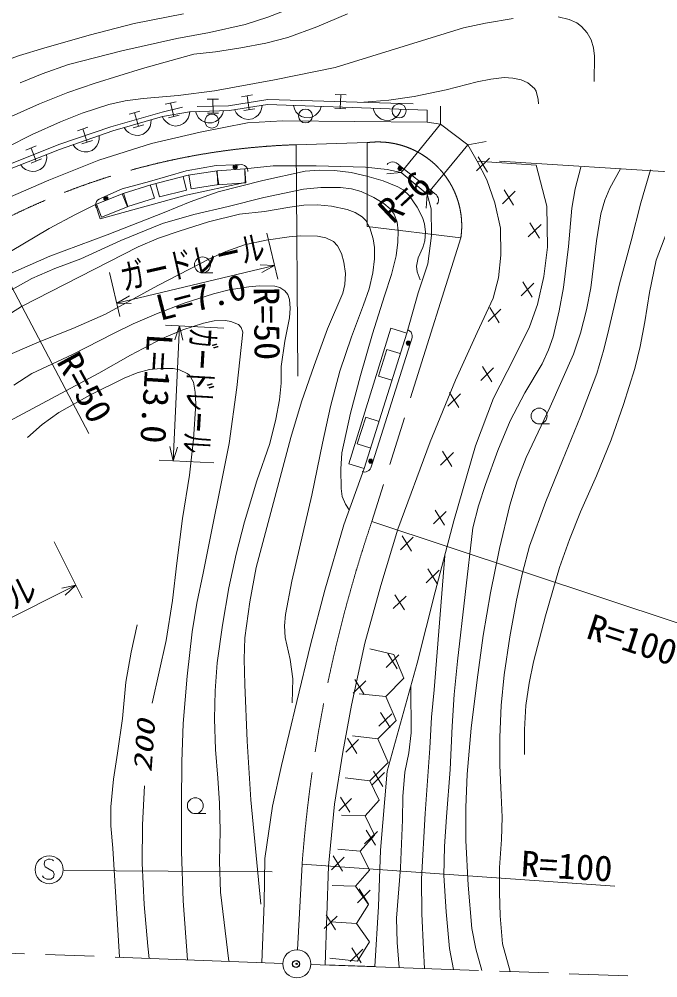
# Model space of a CAD drawing. Units: millimetres, scale not verified. Extents: x 40000 to 680000, y 20000 to 380000.
# Drawn here: x 179203 to 224885, y 250460 to 319072 of the extents above; entities that cross this region are included whole.
import ezdxf
from ezdxf.enums import TextEntityAlignment as Align

# ---------------------------------------------------------------- set-up
doc = ezdxf.new("R2010")
doc.units = ezdxf.units.MM
doc.header["$LTSCALE"] = 1000
doc.header["$PDMODE"] = 32
doc.header["$PDSIZE"] = 500
doc.linetypes.add('CHAIN', pattern=[18.5, 12, -1.5, 3.5, -1.5])
for name, color, linetype, lineweight in [('M-BGD', 7, 'Continuous', 13), ('M-BGD-EXST', 7, 'Continuous', 13), ('M-BMK', 2, 'CHAIN', 13), ('M-BMK-SRVR', 3, 'Continuous', 13), ('M-STR-HTXT', 7, 'Continuous', 13), ('M-STR-STR1', 1, 'Continuous', 13)]:
    doc.layers.add(name, color=color, linetype=linetype, lineweight=lineweight)
doc.layers.add('M-OTRS', color=6, linetype='Continuous')
doc.styles.add('ＭＳ ゴシック', font='')
doc.styles.get('ＭＳ ゴシック').set_extended_font_data('MS Gothic')

msp = doc.modelspace()

# ---------------------------------------------------------------- linework, layer by layer
at = {"layer": 'M-BGD'}
for p, q in [((195111, 313519), (195901, 313646)), ((195506, 313582), (195665, 312595)), ((201799, 313680), (202599, 313658)), ((202199, 313669), (202171, 312670)), ((189643, 312978), (190420, 313168)), ((190031, 313073), (190269, 312101)), ((192655, 313340), (193454, 313352)), ((193055, 313346), (193069, 312346)), ((194178, 312862), (196993, 313315)), ((194243, 312539), (196960, 312959)), ((196547, 312652), (196590, 312902)), ((196960, 312959), (208380, 312571)), ((196993, 313315), (207377, 313024)), ((198816, 312896), (198888, 312653)), ((185766, 311374), (189422, 312409)), ((187073, 312264), (187843, 312482)), ((187458, 312373), (187731, 311410)), ((189422, 312409), (190878, 312765)), ((189455, 312118), (191396, 312441)), ((190657, 312196), (189880, 312006)), ((191287, 311977), (191372, 312194)), ((191372, 312194), (191412, 312444)), ((191396, 312441), (194243, 312539)), ((191820, 312456), (191908, 312219)), ((191908, 312219), (192035, 312023)), ((191946, 312830), (194178, 312862)), ((193469, 312352), (192669, 312340)), ((193634, 312078), (193747, 312281)), ((193747, 312281), (193819, 312524)), ((194613, 312596), (194729, 312371)), ((194729, 312371), (194878, 312192)), ((194878, 312192), (195106, 312025)), ((196060, 312658), (195270, 312531)), ((196113, 312059), (196292, 312208)), ((196292, 312208), (196459, 312436)), ((196459, 312436), (196547, 312652)), ((198888, 312653), (199001, 312449)), ((199001, 312449), (199194, 312243)), ((199194, 312243), (199390, 312116)), ((200189, 312089), (200393, 312202)), ((200393, 312202), (200600, 312395)), ((200600, 312395), (200727, 312591)), ((200727, 312591), (200815, 312828)), ((202571, 312658), (201771, 312681)), ((204526, 312702), (204598, 312459)), ((204598, 312459), (204711, 312255)), ((204711, 312255), (204904, 312049)), ((206103, 312008), (206310, 312201)), ((206310, 312201), (206437, 312397)), ((206437, 312397), (206525, 312634)), ((208380, 312571), (208380, 311697)), ((209351, 311556), (209351, 312850)), ((185896, 311083), (189455, 312118)), ((188115, 311519), (187346, 311301)), ((188566, 311401), (188626, 311627)), ((188626, 311627), (188635, 311880)), ((189439, 312115), (189557, 311892)), ((189557, 311892), (189708, 311714)), ((189708, 311714), (189938, 311550)), ((189938, 311550), (190155, 311464)), ((190721, 311477), (190945, 311596)), ((190945, 311596), (191122, 311747)), ((191122, 311747), (191287, 311977)), ((192035, 312023), (192241, 311830)), ((195537, 311665), (192140, 310986)), ((192241, 311830), (192445, 311717)), ((192445, 311717), (192688, 311645)), ((192688, 311645), (193008, 311656)), ((193008, 311656), (193245, 311744)), ((193245, 311744), (193441, 311871)), ((193441, 311871), (193634, 312078)), ((195106, 312025), (195322, 311937)), ((195322, 311937), (195572, 311894)), ((198028, 311794), (195537, 311665)), ((195572, 311894), (195888, 311943)), ((195888, 311943), (196113, 312059)), ((208380, 311697), (198028, 311794)), ((199390, 312116), (199627, 312028)), ((199627, 312028), (199947, 312017)), ((199947, 312017), (200189, 312089)), ((204904, 312049), (205100, 311922)), ((205100, 311922), (205337, 311834)), ((205337, 311834), (205657, 311823)), ((205657, 311823), (205899, 311895)), ((205899, 311895), (206103, 312008)), ((208380, 311697), (209351, 311556)), ((211292, 310068), (209351, 311556)), ((182046, 310112), (185766, 311374)), ((182078, 309756), (185896, 311083)), ((183367, 311088), (184124, 311345)), ((183746, 311217), (184067, 310269)), ((186715, 311321), (186859, 311113)), ((186859, 311113), (187030, 310954)), ((187030, 310954), (187278, 310818)), ((187278, 310818), (187503, 310759)), ((187756, 310749), (188063, 310838)), ((188063, 310838), (188272, 310982)), ((188272, 310982), (188430, 311153)), ((188430, 311153), (188566, 311401)), ((192140, 310986), (188678, 310177)), ((190155, 311464), (190405, 311425)), ((190405, 311425), (190721, 311477)), ((184446, 310398), (183688, 310141)), ((184764, 310012), (184887, 310266)), ((184887, 310266), (184935, 310495)), ((188678, 310177), (184893, 308980)), ((184935, 310495), (184932, 310748)), ((187503, 310759), (187756, 310749)), ((211292, 310068), (212618, 310327)), ((178390, 308300), (182078, 309756)), ((178423, 308656), (182046, 310112)), ((179677, 309699), (180419, 309997)), ((180048, 309848), (180421, 308920)), ((183043, 310091), (183197, 309891)), ((183197, 309891), (183376, 309741)), ((183376, 309741), (183630, 309618)), ((183630, 309618), (183859, 309570)), ((183859, 309570), (184112, 309574)), ((184112, 309574), (184414, 309679)), ((184414, 309679), (184614, 309833)), ((184614, 309833), (184764, 310012)), ((211971, 308903), (211292, 310068)), ((180792, 309069), (180050, 308771)), ((181027, 308653), (181140, 308913)), ((181140, 308913), (181178, 309143)), ((181178, 309143), (181164, 309396)), ((184893, 308980), (181334, 307556)), ((205570, 308732), (205677, 308801)), ((205677, 308801), (205786, 308841)), ((205786, 308841), (205926, 308857)), ((205926, 308857), (206042, 308841)), ((206042, 308841), (206176, 308785)), ((206176, 308785), (206301, 308685)), ((212834, 309113), (211918, 308217)), ((212651, 307577), (211971, 308903)), ((211971, 308903), (216175, 308629)), ((212651, 307577), (211971, 308903)), ((212713, 308120), (212040, 309210)), ((179304, 308661), (179467, 308467)), ((179467, 308467), (179652, 308325)), ((179652, 308325), (179911, 308213)), ((179911, 308213), (180141, 308175)), ((180141, 308175), (180394, 308188)), ((180394, 308188), (180692, 308306)), ((180692, 308306), (180885, 308468)), ((180885, 308468), (181027, 308653)), ((188514, 307460), (191150, 308213)), ((191150, 308213), (193302, 308589)), ((191299, 307900), (193369, 308224)), ((193302, 308589), (194647, 308643)), ((193476, 307228), (193322, 308216)), ((193358, 308223), (193423, 307225)), ((193369, 308224), (195343, 308353)), ((194647, 308643), (194947, 308655)), ((194947, 308655), (195106, 308661)), ((195106, 308661), (195207, 308645)), ((195207, 308645), (195329, 308590)), ((195329, 308590), (195412, 308534)), ((195343, 308353), (197381, 308580)), ((195343, 308353), (195375, 307383)), ((195419, 307356), (195354, 308354)), ((195412, 308534), (195475, 308456)), ((195475, 308456), (195540, 308339)), ((195540, 308339), (195564, 308239)), ((195564, 308239), (195566, 308179)), ((197381, 308580), (200454, 308580)), ((200454, 308580), (203981, 308483)), ((203981, 308483), (205533, 308321)), ((205501, 307997), (206536, 308094)), ((205520, 308670), (205570, 308732)), ((205533, 308321), (206536, 308094)), ((206301, 308685), (206536, 308498)), ((206536, 308498), (208687, 306776)), ((206536, 308094), (208380, 306541)), ((216175, 308629), (216947, 305694)), ((181334, 307556), (177873, 306036)), ((186578, 306922), (188514, 307460)), ((188613, 307221), (191299, 307900)), ((191171, 306836), (190925, 307806)), ((191346, 307908), (191500, 306920)), ((213233, 305927), (212651, 307577)), ((213233, 305927), (212651, 307577)), ((185340, 306384), (186578, 306922)), ((186640, 306606), (188613, 307221)), ((188879, 306256), (188581, 307211)), ((188987, 307315), (189232, 306346)), ((189232, 306346), (191171, 306836)), ((195375, 307383), (191137, 306477)), ((191500, 306920), (193476, 307228)), ((193423, 307225), (195419, 307356)), ((208687, 306776), (208922, 306589)), ((214683, 306751), (213767, 305855)), ((214562, 305758), (213888, 306847)), ((184657, 305797), (186640, 306606)), ((184686, 305881), (184738, 306013)), ((184738, 306013), (184806, 306108)), ((184806, 306108), (184918, 306200)), ((184918, 306200), (185065, 306264)), ((191137, 306477), (184990, 304794)), ((185065, 306264), (185340, 306384)), ((186952, 305653), (186574, 306579)), ((186672, 306616), (186969, 305661)), ((186969, 305661), (188879, 306256)), ((208316, 305539), (208380, 306541)), ((208380, 306541), (208672, 305506)), ((208922, 306589), (209047, 306489)), ((209047, 306489), (209112, 306411)), ((209112, 306411), (209168, 306289)), ((209190, 306092), (209162, 305961)), ((209168, 306289), (209193, 306192)), ((209193, 306192), (209190, 306092)), ((183233, 305086), (184657, 305797)), ((184990, 304794), (184657, 305797)), ((184671, 305766), (184686, 305881)), ((184682, 305640), (184671, 305766)), ((184714, 305566), (184682, 305640)), ((184722, 305824), (185100, 304898)), ((185100, 304898), (186952, 305653)), ((208672, 305506), (208704, 303597)), ((209115, 305871), (209078, 305824)), ((209162, 305961), (209115, 305871)), ((213621, 304115), (213233, 305927)), ((213621, 304115), (213233, 305927)), ((216947, 305694), (216998, 302759)), ((181357, 304083), (183233, 305086)), ((172816, 299036), (181357, 304083)), ((213654, 302174), (213621, 304115)), ((213654, 302174), (213621, 304115)), ((216532, 304388), (215616, 303492)), ((216410, 303395), (215737, 304485)), ((208704, 303597), (208445, 301559)), ((216998, 302759), (216741, 300648)), ((213492, 300556), (213654, 302174)), ((213492, 300556), (213654, 302174)), ((208445, 301559), (207733, 299489)), ((192309, 300917), (193059, 300917)), ((213104, 299101), (213492, 300556)), ((213104, 299101), (213492, 300556)), ((216741, 300648), (216278, 298640)), ((216018, 300177), (215103, 299281)), ((215897, 299184), (215224, 300273)), ((207733, 299489), (206925, 296609)), ((211971, 296642), (213104, 299101)), ((211971, 296642), (213104, 299101)), ((216278, 298640), (215711, 297044)), ((213655, 298328), (212740, 297432)), ((213534, 297335), (212861, 298425)), ((202784, 287259), (205792, 296965)), ((206925, 296609), (203883, 286904)), ((205792, 296965), (206925, 296609)), ((206978, 296849), (207054, 296825)), ((207054, 296825), (207156, 296750)), ((207156, 296750), (207233, 296663)), ((207233, 296663), (207298, 296537)), ((207298, 296537), (207325, 296424)), ((207325, 296424), (207321, 296278)), ((210419, 293245), (211971, 296642)), ((210419, 293245), (211971, 296642)), ((215711, 297044), (214578, 294778)), ((207181, 295840), (204491, 287394)), ((207272, 296126), (207181, 295840)), ((207321, 296278), (207272, 296126)), ((205509, 295436), (204911, 293527)), ((206463, 295137), (205509, 295436)), ((214578, 294778), (213137, 291946)), ((213142, 294116), (212227, 293220)), ((213021, 293124), (212348, 294213)), ((204911, 293527), (205865, 293228)), ((208607, 288813), (210419, 293245)), ((208607, 288813), (210419, 293245)), ((210658, 291275), (209985, 292364)), ((210779, 292267), (209864, 291372)), ((213137, 291946), (211849, 288528)), ((203988, 290583), (203390, 288675)), ((204943, 290284), (203988, 290583)), ((216395, 290100), (217145, 290100)), ((203390, 288675), (204345, 288376)), ((206278, 282574), (208607, 288813)), ((206278, 282574), (208607, 288813)), ((211849, 288528), (210305, 283173)), ((210266, 288056), (209351, 287160)), ((210145, 287063), (209472, 288153)), ((203883, 286904), (202428, 282891)), ((203883, 286904), (202784, 287259)), ((204302, 286866), (204209, 286770)), ((204352, 286956), (204302, 286866)), ((204400, 287108), (204352, 286956)), ((204491, 287394), (204400, 287108)), ((203799, 286670), (203742, 286688)), ((203900, 286659), (203799, 286670)), ((204033, 286679), (203900, 286659)), ((204127, 286712), (204033, 286679)), ((204209, 286770), (204127, 286712)), ((209752, 283844), (208837, 282949)), ((209631, 282852), (208958, 283941)), ((202428, 282891), (201069, 278200)), ((210305, 283173), (208966, 278076)), ((205080, 278530), (206278, 282574)), ((205080, 278530), (206278, 282574)), ((207269, 281003), (206595, 282092)), ((207390, 281996), (206474, 281100)), ((209239, 279633), (208323, 278737)), ((209117, 278640), (208444, 279730)), ((201069, 278200), (200034, 274286)), ((203916, 274421), (205080, 278530)), ((203916, 274421), (205080, 278530)), ((206755, 276791), (206082, 277881)), ((208966, 278076), (207679, 272978)), ((206876, 277784), (205961, 276888)), ((200034, 274286), (199063, 270242)), ((202978, 269968), (203916, 274421)), ((202978, 269968), (203916, 274421)), ((206010, 273602), (204294, 274018)), ((206362, 273573), (205447, 272677)), ((206241, 272580), (205568, 273669)), ((206010, 273602), (206729, 271904)), ((207679, 272978), (205516, 265255)), ((204000, 271724), (203085, 270828)), ((203879, 270731), (203206, 271821)), ((206729, 271904), (205438, 270587)), ((205438, 270587), (203515, 270795)), ((205438, 270587), (206157, 268889)), ((199063, 270242), (197963, 265665)), ((202363, 266603), (202978, 269968)), ((202363, 266603), (202978, 269968)), ((205849, 269361), (204934, 268465)), ((205728, 268369), (205055, 269458)), ((206157, 268889), (204866, 267572)), ((203365, 266520), (202692, 267609)), ((204866, 267572), (203047, 267780)), ((203486, 267512), (202571, 266616)), ((204866, 267572), (205585, 265874)), ((201748, 262883), (202363, 266603)), ((201748, 262883), (202363, 266603)), ((197963, 265665), (197316, 262753)), ((205585, 265874), (204294, 264557)), ((205335, 265150), (204420, 264254)), ((205214, 264157), (204541, 265247)), ((205516, 265255), (205053, 259591)), ((204294, 264557), (202527, 264765)), ((204294, 264557), (204959, 263185)), ((201328, 258451), (201748, 262883)), ((201328, 258451), (201748, 262883)), ((202973, 263301), (202058, 262405)), ((202852, 262308), (202179, 263398)), ((204959, 263185), (203948, 262044)), ((191802, 262210), (192552, 262210)), ((197316, 262753), (196766, 259001)), ((203948, 262044), (202267, 262113)), ((203948, 262044), (204612, 260672)), ((204822, 260938), (203906, 260043)), ((204701, 259946), (204028, 261035)), ((204612, 260672), (203601, 259531)), ((203601, 259531), (202007, 259670)), ((203601, 259531), (204266, 258159)), ((205053, 259591), (204898, 255561)), ((196766, 259001), (196734, 255798)), ((202459, 259089), (201544, 258194)), ((202338, 258097), (201665, 259186)), ((201102, 251387), (201328, 258451)), ((201102, 251387), (201328, 258451)), ((204266, 258159), (203255, 257018)), ((203255, 257018), (201591, 257070)), ((203255, 257018), (204186, 255706)), ((204308, 256727), (203393, 255831)), ((204187, 255734), (203514, 256824)), ((196734, 255798), (196570, 251553)), ((204186, 255706), (203333, 254341)), ((204898, 255561), (204632, 251259)), ((201946, 254878), (201030, 253982)), ((201824, 253885), (201151, 254975)), ((203333, 254341), (201487, 254471)), ((203333, 254341), (204264, 253028)), ((203794, 252515), (202879, 251620)), ((203673, 251523), (203000, 252612)), ((204264, 253028), (203411, 251664)), ((203411, 251664), (201435, 251872)), ((204632, 251259), (201102, 251387))]:
    msp.add_line(p, q, dxfattribs=at)
for points in [[(179274, 314524), (180849, 315169), (182741, 315821), (186554, 316806), (190474, 317685), (192822, 318118), (195356, 318703), (196986, 319224), (198854, 319939), (207796, 323388), (210283, 324237), (213022, 325058), (217001, 326106)], [(149020, 296136), (151069, 297203), (153117, 298385), (155468, 300036), (157734, 301762), (161036, 304790), (164362, 307689), (167000, 309862), (169965, 312148), (171503, 313085), (173184, 313979), (175177, 314910), (177339, 315802), (179223, 316473), (180973, 316988), (184199, 317936), (187438, 318771), (190958, 319444)], [(164989, 303272), (166915, 304707), (168739, 306205), (170096, 307387), (171510, 308479), (172579, 309162), (173988, 309922), (177267, 311503), (180649, 313015), (182692, 313829), (184645, 314500), (188021, 315554), (191685, 316566), (193234, 316724), (195062, 317022), (196834, 317352), (198423, 317751), (200486, 318518), (202682, 319447)], [(171847, 306337), (173895, 307240), (175968, 308301), (177103, 309125), (178355, 309906), (180143, 310817), (182149, 311720), (183711, 312334), (185618, 312955), (186786, 313221), (188066, 313393), (190585, 313609), (193164, 313937), (197465, 314723), (201797, 315625), (210976, 318453), (212567, 318798), (214540, 319112)], [(217756, 319239), (218544, 319060), (219088, 318805), (219426, 318552), (219834, 318098), (220111, 317602), (220284, 317027), (220359, 316427), (220335, 314618)], [(203849, 313126), (205643, 313276), (207460, 313536), (209745, 314014), (211959, 314579), (212931, 314787), (213899, 314887), (214509, 314860), (215101, 314732), (215598, 314506), (216065, 314111), (216195, 313909), (216330, 313333), (216344, 313014)], [(178164, 300688), (181389, 302121), (185489, 303626), (189571, 305237), (191433, 306010), (193436, 306725), (196639, 307529), (199671, 308189), (200670, 308266), (201750, 308240), (202943, 308092), (204075, 307847), (205229, 307506), (206299, 307080), (206661, 306854), (207088, 306444), (207667, 305610), (208051, 304881), (208200, 304424), (208276, 303824), (208224, 303217), (208079, 302723), (207743, 301985), (207621, 301390), (207674, 300981), (207876, 300416), (207876, 300414)], [(219387, 308491), (218982, 306940), (218723, 305538), (218495, 302806), (218139, 299863), (217834, 298195), (217388, 296343), (217064, 295395), (216609, 294405), (215382, 292340), (214329, 290320), (213451, 288191), (212570, 285763), (212055, 284244), (211642, 282666), (210553, 273120), (210307, 270733), (210173, 268471), (210029, 265378), (209763, 261988), (209622, 259849), (209587, 257783), (209736, 255188), (209994, 252557), (210267, 251056)], [(212294, 250983), (211872, 252529), (211587, 253995), (211325, 257103), (211162, 260299), (211151, 262646), (211243, 265044), (211541, 268335), (211958, 271783), (212394, 274953), (212922, 278014), (213558, 281178), (214293, 284299), (214829, 286019), (215470, 287702), (217178, 291319), (218846, 295089), (219348, 296609), (219787, 298281), (220092, 299852), (220290, 301407), (220488, 303197), (220820, 305151), (221100, 306109), (221462, 306967), (222215, 308372)], [(224352, 308296), (223662, 305923), (222986, 303206), (222149, 300136), (221375, 296887), (221032, 295435), (220511, 293712), (219352, 290633), (218059, 287487), (216876, 284550), (215705, 281358), (215198, 279442), (214788, 277482), (214291, 274859), (213883, 272137), (213679, 269946), (213577, 267684), (213580, 265684), (213689, 263545), (213745, 261947), (213693, 260358), (213561, 258361), (213552, 256561), (213604, 254895), (213779, 252904), (214314, 250911)], [(178544, 299619), (180107, 300508), (181760, 301231), (183602, 301922), (186462, 303223), (189446, 304453), (191691, 305083), (194152, 305660), (196702, 306303), (199546, 306899), (200775, 307014), (202184, 307030), (202978, 306934), (203673, 306742), (204576, 306317), (205276, 305883), (205747, 305502), (206033, 305114), (206229, 304550), (206303, 303934), (206292, 303122), (206165, 302128), (205836, 300796), (205345, 299272), (204472, 296559), (203621, 293570), (202911, 290863), (202290, 288038), (202205, 286869), (202223, 285475), (202318, 284915), (202556, 284370), (202810, 283946)], [(176549, 296738), (179377, 298502), (187702, 302773), (189176, 303398), (190635, 303897), (192745, 304556), (194965, 305108), (196755, 305301), (198566, 305606), (199556, 305758), (200547, 305785), (201540, 305681), (202653, 305442), (203235, 305236), (203741, 304929), (203998, 304663), (204294, 304145), (204523, 303350), (204608, 302731), (204622, 301921), (204510, 300925), (204237, 299784), (203844, 298635), (202965, 296347), (202139, 293876), (201483, 291359), (200907, 288733), (200137, 285012), (199250, 281223), (198699, 278850), (198255, 276456), (198181, 275658), (198233, 274819), (198580, 273252), (198774, 271865), (198721, 270141)], [(215346, 266440), (215344, 268243), (215442, 269959), (215675, 271542), (216002, 273085), (216854, 276372), (217862, 279827), (218560, 281843), (219361, 283819), (220498, 286378), (221538, 288970), (222430, 291503), (223230, 294080), (223627, 295638), (223967, 297404), (224299, 299518), (224772, 301831), (226299, 305838)], [(178701, 295156), (180632, 295989), (183041, 296926), (185379, 297949), (189123, 300003), (192869, 301943), (193979, 302451), (195313, 302923), (196879, 303255), (198523, 303499), (199334, 303574), (200534, 303547), (201142, 303428), (201678, 303170), (201983, 302848), (202258, 302300), (202437, 301671), (202535, 300865), (202491, 300072), (202360, 299473), (201268, 296899), (200294, 294276), (199399, 291681), (198628, 289131), (196149, 279828), (195707, 277369), (195350, 274793), (195292, 273265), (195340, 271464), (195504, 267393), (195782, 263189), (196485, 255723)], [(178830, 292886), (180115, 293707), (183008, 295068), (185947, 296567), (187366, 297279), (189021, 297987), (191001, 298742), (193092, 299424), (194234, 299707), (195623, 299923), (196400, 299994), (197490, 299964), (197859, 299862), (198209, 299641), (198409, 299359), (198530, 299005), (198591, 298380), (198546, 297704), (198194, 296018), (197948, 294224), (197947, 293025), (197824, 291831), (197568, 290440), (197124, 288695), (196213, 286032), (195321, 283100), (194718, 280777), (194206, 278367), (193736, 275707), (193366, 272999), (193223, 271003), (193182, 269000), (193247, 266797), (193404, 264747), (193543, 262953), (193589, 260976), (193536, 258776), (193600, 256597), (194209, 251641)], [(176764, 289391), (184904, 293727), (187155, 295027), (189436, 296213), (190915, 296828), (192388, 297317), (193153, 297473), (193951, 297496), (194335, 297440), (194895, 297213), (195077, 297012), (195196, 296660), (194764, 292701), (194217, 288695), (192363, 279430), (191904, 277279), (191568, 275229), (191209, 272051), (190929, 268661), (190826, 265927), (190820, 262927), (190818, 259493), (190927, 255971), (191235, 251751)], [(179792, 289138), (180851, 290059), (182030, 290932), (184257, 292162), (186703, 293384), (187631, 293757), (188535, 293990), (189333, 294082), (190209, 294074), (190673, 293982), (191226, 293724), (191375, 293596), (191665, 293085), (191796, 292367), (191828, 291546), (191663, 289022), (191389, 286439), (190884, 283323), (190474, 280149), (190158, 277465), (189708, 274613), (188707, 270114)], [(209645, 280663), (208880, 271072), (208692, 269105), (208588, 266908), (208235, 262224), (207989, 257544), (207999, 255041), (208114, 252504), (208205, 251131)], [(187637, 275725), (187203, 273770), (186842, 271619), (186584, 269032), (186232, 266542), (185942, 264687), (185748, 262698), (185761, 261327), (185890, 259731), (186387, 251931)], [(206377, 251197), (206230, 252993), (206193, 254741), (206469, 258332), (206623, 261759), (206655, 263444), (206798, 265180), (207073, 266555), (207234, 267999), (207221, 271342)], [(188173, 264208), (188034, 261412), (188003, 258658), (188153, 255704), (188409, 252715), (188490, 251853)]]:
    msp.add_lwpolyline(points, dxfattribs=at)
for centre, radius in [((206378, 312506), 500), ((192981, 311779), 500), ((199680, 312143), 500), ((194653, 308493), 150), ((194653, 308493), 90), ((194653, 308493), 30), ((206442, 308381), 150), ((206442, 308381), 90), ((206442, 308381), 30), ((208594, 306659), 150), ((208594, 306659), 90), ((185400, 306246), 150), ((185400, 306246), 90), ((185400, 306246), 30), ((208594, 306659), 30), ((192309, 301487), 570), ((207038, 295885), 150), ((207038, 295885), 90), ((207038, 295885), 30), ((216395, 290670), 570), ((204348, 287439), 150), ((204348, 287439), 90), ((204348, 287439), 30), ((191802, 262780), 570)]:
    msp.add_circle(centre, radius, dxfattribs=at)
at = {"layer": 'M-BGD-EXST'}
for p, q in [((181028, 258835), (180988, 258595)), ((181268, 258955), (181028, 258835)), ((181428, 258955), (181268, 258955)), ((181588, 258915), (181428, 258955)), ((181668, 258835), (181588, 258915)), ((180988, 258595), (181068, 258395)), ((181068, 258395), (181628, 258075)), ((181628, 258075), (181708, 257875)), ((182421, 258132), (197295, 258047)), ((180948, 257635), (180868, 257755)), ((181188, 257515), (180948, 257635)), ((181468, 257515), (181188, 257515)), ((181668, 257635), (181468, 257515)), ((181708, 257875), (181668, 257635))]:
    msp.add_line(p, q, dxfattribs=at)
msp.add_circle((181348, 258195), 1000, dxfattribs=at)
at = {"layer": 'M-BMK'}
for p, q in [((199022, 310087), (204104, 310237)), ((210796, 303423), (204434, 283132)), ((199441, 258595), (199118, 252459)), ((198066, 251497), (176612, 252295)), ((200065, 251424), (222732, 250607))]:
    msp.add_line(p, q, dxfattribs=at)
for centre, radius, start, end in [((204858, 304285), 6000, 351.74487, 97.22257), ((200670, 260114), 50000, 91.88886, 118.84561), ((299159, 251082), 100000, 161.3067, 175.69095)]:
    msp.add_arc(centre, radius, start, end, dxfattribs=at)
at = {"layer": 'M-BMK-SRVR'}
for radius in [1000, 40]:
    msp.add_circle((199066, 251460), radius, dxfattribs=at)
at = {"layer": 'M-OTRS'}
msp.add_point((199010, 251450), dxfattribs=at)
at = {"layer": 'M-STR-HTXT'}
for p, q in [((204104, 310237), (204096, 304237)), ((199135, 293520), (199022, 310087)), ((213549, 308901), (236441, 307470)), ((204096, 304237), (210796, 303423)), ((176547, 303910), (184189, 289416)), ((197704, 300467), (196923, 303753)), ((186179, 298757), (197473, 301440)), ((196435, 301481), (197473, 301440)), ((197473, 301440), (196565, 300936)), ((185659, 300948), (186410, 297784)), ((186179, 298757), (187087, 299261)), ((187217, 298716), (186179, 298757)), ((193845, 296966), (189672, 297165)), ((190670, 297117), (190211, 287467)), ((190343, 296132), (190670, 297117)), ((190670, 297117), (190903, 296105)), ((190211, 287467), (189979, 288479)), ((190538, 288452), (190211, 287467)), ((189212, 287514), (193137, 287328)), ((204434, 283132), (227337, 275513)), ((183711, 277662), (181714, 281658)), ((164789, 269325), (183264, 278557)), ((182244, 278360), (183264, 278557)), ((183264, 278557), (182495, 277859)), ((221803, 257014), (199441, 258595))]:
    msp.add_line(p, q, dxfattribs=at)
at = {"layer": 'M-STR-STR1'}
for p, q in [((206536, 308094), (209351, 311556)), ((208380, 306541), (211292, 310068))]:
    msp.add_line(p, q, dxfattribs=at)

# ---------------------------------------------------------------- texts
at = {"layer": 'M-BGD', "style": 'ＭＳ ゴシック', "oblique": 15, "width": 1.4}
msp.add_text('200', height=1320, rotation=85.8, dxfattribs=at).set_placement((189058, 265115), align=Align.BOTTOM_LEFT)
at = {"layer": 'M-STR-HTXT', "style": 'ＭＳ ゴシック'}
for s, rotation, width, p in [('R=6', 43.2, 1.05, (206325, 303936)), ('ガードレール', 12.712, 0.7, (186794, 299121)), ('L=7.0', 14.459, 1.05, (189411, 296945)), ('R=50', 270.9, 1.05, (195423, 299876)), ('ガードレール', 266.713, 0.6, (190939, 297051)), ('L=13.0', 266.413, 1.05, (187811, 296639)), ('R=50', 298.7, 1.05, (181352, 294304)), ('ガードレール', 26.3, 0.85, (169497, 271566)), ('R=100', 342, 1.05, (219498, 274278)), ('R=100', 356.6, 1.05, (215022, 257189))]:
    msp.add_text(s, height=1833, rotation=rotation, dxfattribs=dict(at, width=width)).set_placement(p, align=Align.BOTTOM_LEFT)

doc.saveas('drawing.dxf')
